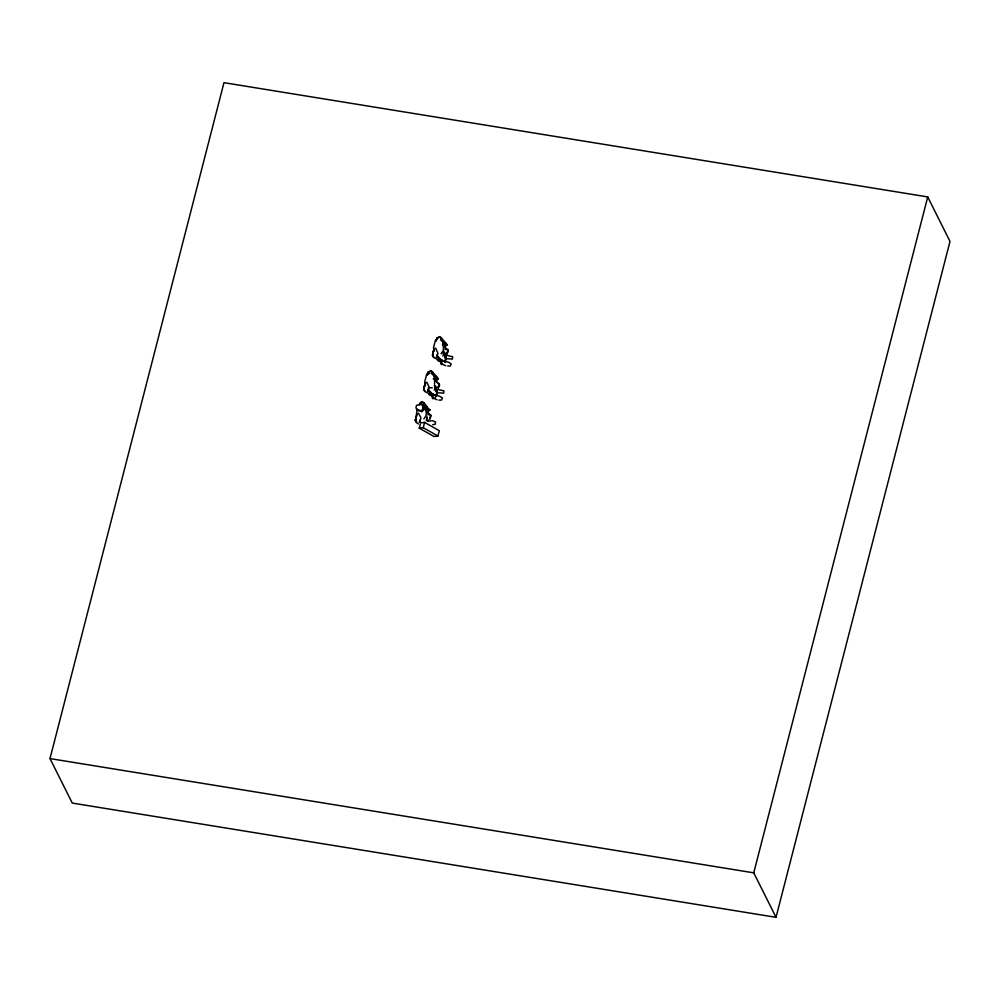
<?xml version="1.0" encoding="UTF-8"?>
<svg xmlns="http://www.w3.org/2000/svg" width="1000" height="1000" viewBox="0 0 1000 1000"><rect width="100%" height="100%" fill="white"/><g stroke="black" fill="none" stroke-linecap="round" stroke-linejoin="round"><path stroke-width="1.5" d="M432.413 395.487L432.512 398.663L433.875 398.25M441.175 361.425L441.275 364.6L442.65 364.188M444.688 357.525L445.6 357.238L448.325 351.15M448.312 351.388L448.038 349.513L446.362 349.375M427.4 374.787L428.2 372.163L427.4 374.787L428.2 372.163L430.9 370.675L432.4 371.8L432.587 374.375M436.163 340.725L436.975 338.1L436.163 340.725L436.975 338.1L439.675 336.625L441.175 337.738L441.362 340.312M427.113 416.887L426.337 420.788M435.1 387.987L435.5 385.788M444.275 351.737L442.9 356.05M417.2 409.012L416.362 414.738M429.975 418.1L430.613 415.35L425.262 409.637M427.85 414.925L428.363 412.962L425.7 410.15M445.012 349.775L445.513 347.8L442.863 345M50 758.587L223.975 82.675L927.725 196.925L950 241.412L776.025 917.325L72.275 803.075L50 758.587L753.75 872.837L776.025 917.325M420.662 422.875L424.613 422.4L439.325 430.712L437.962 436.037L434.012 436.512L419.3 428.2L420.325 424.212M419.3 428.2L423.25 427.725L424.613 422.4M753.75 872.837L927.725 196.925M434.888 389.087L434.137 390.112M435.513 339.95L433.488 347.85L434.162 350.85M419.4 404.525L420.812 402.2L422.512 401.775L424.012 402.887L424.2 405.462M436.4 357.312L437.987 353.4L435.637 348.137L433.8 349.438L432.5 355.462L433.762 356.763M427.625 391.375L429.225 387.463L426.863 382.188L425.025 383.488L423.738 389.525L424.988 390.825M419.237 422.463L420.838 418.55L420.562 416.825L418.475 413.288L417.075 413.975M441.675 361.838L441.4 363.75L445.763 365.725M429.85 419.425L431.2 415.312L429.212 414.525M419.25 404.425L419.812 403.25M417 414.012L415.35 420.613L416.613 421.912M422.125 409.688L423.263 408.55L422.675 409.162M441.037 353.762L443.3 350.412L443.5 342.475L440.788 339.825M444.888 362.425L446.037 359.8L445.875 357.075L444.8 356.55M423.888 418.925L426.15 415.562L426.337 407.638L422.725 404.1M435.163 397.9L437.262 393.862L437.113 391.138L436.025 390.613M436.887 338.762L438.938 337.225L441.238 337.725L444.438 341.75L443.038 342.562M428.113 372.812L428.875 371.763M419.725 403.913L421.788 402.375M437.912 359.45L437.525 359.963C438.4 362.625 445.412 361.538 441.325 360.062M429.15 393.512L428.75 394.025C429.637 396.688 436.65 395.6 432.55 394.125M421.562 411.838L423.113 410.288L422.825 409.175M422.875 409.712L421.388 411.087L417.8 409.575L418.2 410.637M435.925 391.587L436.838 391.3L439.538 385.45L439.275 383.575L437.6 383.438M442.638 361.413L445.025 360.863L445.763 358.25L443.075 351.637M433.862 395.475L436.25 394.925L436.987 392.312L434.312 385.7M429.663 373.35L426.75 374.012L424.712 381.9L425.4 384.913M440.962 360.462L442.337 360.262L438.612 359.062M432.2 394.525L433.575 394.325L429.85 393.125M439.462 360.75L440.513 360.562M430.7 394.812L431.737 394.625M432.688 424.675L435.262 424.225L435.487 421.912L432.25 420.637M443.175 353.512L447.125 352.938L447.762 350.2L442.425 344.487M444.963 345.913C449.288 345.575 444.825 340.513 442.312 341.375M436.2 379.975C440.525 379.637 436.062 374.575 433.537 375.425M427.812 411.062L429.85 409.888L426.438 406.5M436.388 387.262L438.363 387L439 384.263L433.65 378.537M434.263 376.625L435.675 375.812L432.463 371.788L430.175 371.287M425.887 407.713L427.287 406.9L424.075 402.887M438.537 389.7L443.875 390.812L443.65 393.137L436.5 392.7M428.325 421.075L431.175 420.913M447.7 366.025L450.238 366.062L451.188 363.837L448.15 362.062L443.963 361.3M438.925 400.087L441.475 400.125L442.425 397.9L439.387 396.125L435.2 395.363M445.275 358.638L452.413 359.075L452.638 356.75L445.125 354.963M428.375 387.612L432.275 387.825M427.1 409.263L426.025 408.137L428.263 409.412L426.838 408.575M437 399.787L432.638 397.812L432.488 396.85M435.225 377.488L436.65 378.312L434.888 377.587M423.25 427.725L437.962 436.037M433.25 378.55L436.75 381.863M418.488 423.963L416.087 422.425L415.625 419.862M440.95 359.688L436.688 355.112M432.188 393.75L427.925 389.175M431.112 373.013L434.725 376.538L434.538 384.475M436.8 355.513L439.625 360.438L433.25 357.262L432.775 354.7M428.038 389.575L430.863 394.5L424.475 391.325L424.012 388.762M443.825 343.787L442.788 342.463L445.412 344.25L442.788 342.463M426.012 408.137L426.675 408.938M419.538 420.275L420.375 421.7M426.912 417.912L427.975 421.25L426.912 417.912L427.6 419.837M422.675 409.038L423.013 409.938M441.087 361.512L441.275 362.975L441.262 362.088M432.312 395.575L432.512 397.038L432.5 396.15M422.925 405.788L423.4 407.987L421.875 404.3L416.625 405.3C412.738 413.075 429.963 412.625 422.425 404.925L422.925 405.788M423.938 408.625L423.562 409.637L423.938 408.625M415.475 419.762L415.35 420.613L416.575 415.337L415.475 419.762M423.862 388.663L423.738 389.525L424.963 384.237L423.862 388.663M432.638 354.6L432.5 355.462L433.738 350.175L432.638 354.6M447.013 344.725L446.15 345.55L447.013 344.725M438.237 378.787L437.388 379.6L438.237 378.787M429.85 409.888L429.075 410.65L429.85 409.888M444.25 344.113L443.175 342.987L444.25 344.113M435.487 378.175L434.412 377.05L435.487 378.175M444.475 353.963L444.062 352.75L445.125 356.087L444.475 353.963M435.712 388.025L435.3 386.812L436.35 390.15L435.712 388.025"/></g></svg>
